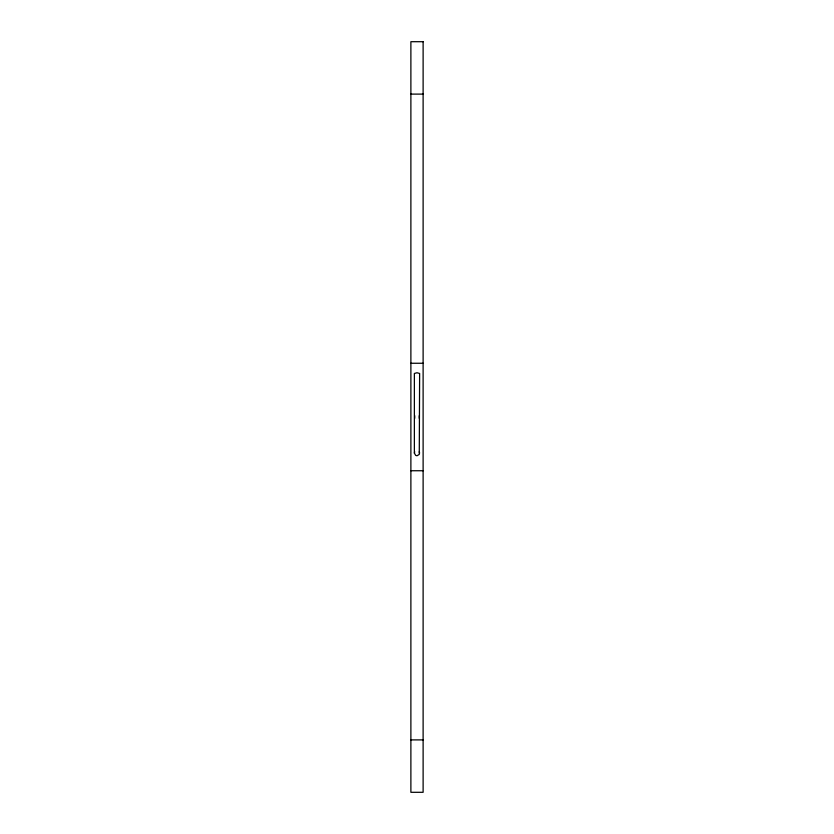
<?xml version="1.0" encoding="UTF-8"?>
<svg xmlns="http://www.w3.org/2000/svg" width="834" height="834" viewBox="0 0 834 834"><rect width="100%" height="100%" fill="white"/><g stroke="black" fill="none" stroke-linecap="round" stroke-linejoin="round"><path stroke-width="1.25" d="M414.373 453.102L414.373 373.465L417 372.756L419.627 373.465L419.273 454.426L417 455.75L415.686 455.395L414.373 453.102L414.727 451.778M414.727 415.676L414.727 418.324M419.273 418.324L419.273 415.676M410.881 94.106L423.119 94.106M410.881 363.259L423.119 363.259M410.881 470.741L423.119 470.741M410.881 739.894L423.119 739.894M419.273 451.778L419.627 453.102M423.119 41.7L410.881 41.7L410.881 792.3L423.119 792.3L423.119 41.7"/></g></svg>
